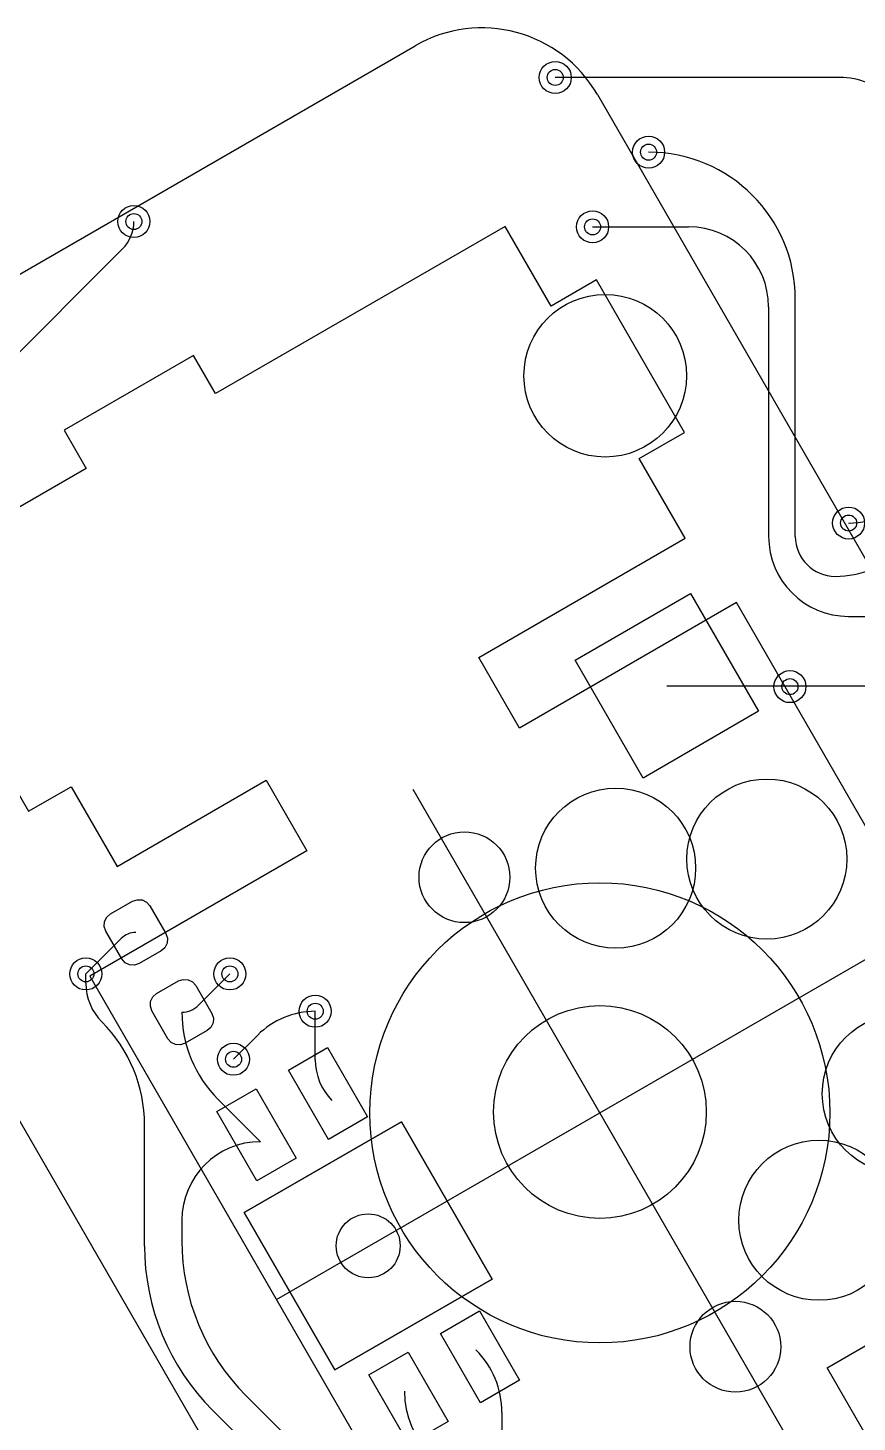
# Model space of a CAD drawing. Header units: millimetres. Extents: x -171 to 83, y -111 to 20.
# Drawn here: x -123.09 to -107.54, y -88.58 to -62.45 of the extents above; entities that cross this region are included whole.
import ezdxf

# ---------------------------------------------------------------- set-up
doc = ezdxf.new("R2010")
doc.units = ezdxf.units.MM
doc.layers.add('livello 5', color=18, linetype='Continuous', lineweight=25, true_color=0x000000)
doc.layers.add('livello 6', color=18, linetype='Continuous', lineweight=25, true_color=0x000000)

msp = doc.modelspace()

# ---------------------------------------------------------------- linework, layer by layer
at = {"layer": 'livello 5', "color": 250, "true_color": 0x3d3d3d, "flags": 128}
msp.add_lwpolyline([(-112.4091, -63.7044, 0.41416982), (-115.8242, -62.7894)], format="xyb", dxfattribs=at)
for points in [[(-127.9483, -69.7893), (-115.8242, -62.7894)], [(-112.4091, -63.7045), (-105.7362, -75.2623)], [(-114.1361, -66.1738), (-119.5662, -69.3089)], [(-113.2741, -67.6668), (-114.1361, -66.1738)], [(-112.4256, -67.1769), (-113.2741, -67.6668)], [(-110.7756, -70.0348), (-112.4256, -67.1769)], [(-119.9787, -68.5944), (-122.4037, -69.9945)], [(-119.5662, -69.3089), (-119.9787, -68.5944)], [(-122.4037, -69.9945), (-121.9912, -70.709)], [(-111.6241, -70.5247), (-110.7756, -70.0348)], [(-110.7611, -72.0195), (-111.6241, -70.5247)], [(-121.9912, -70.709), (-124.7886, -72.324)], [(-114.6326, -74.2547), (-110.7611, -72.0195)], [(-112.3388, -101.8256), (-128.8633, -73.2043)], [(-109.7994, -73.2251), (-113.8701, -75.5754)], [(-102.7994, -85.3495), (-109.7994, -73.2251)], [(-124.7226, -74.2766), (-123.0726, -77.1345)], [(-113.8701, -75.5754), (-114.6326, -74.2547)], [(-121.4136, -78.1697), (-118.6162, -76.5546)], [(-118.6162, -76.5546), (-117.8537, -77.8753)], [(-123.0726, -77.1345), (-122.2766, -76.6749)], [(-122.2766, -76.6749), (-121.4136, -78.1697)], [(-108.8615, -88.8489), (-115.861, -76.7254)], [(-117.8537, -77.8753), (-121.9233, -80.2249)], [(-118.4234, -86.2871), (-106.2991, -79.2871)], [(-118.4233, -86.287), (-106.2992, -79.2872)], [(-121.9233, -80.2249), (-114.9233, -92.3492)]]:
    msp.add_lwpolyline(points, dxfattribs=at)
at = {"layer": 'livello 5', "color": 250, "true_color": 0x2f2d31, "flags": 128}
for points in [[(-119.0279, -84.6566), (-116.0834, -82.9566)], [(-116.0834, -82.9566), (-119.0279, -84.6566)], [(-116.0834, -82.9566), (-114.3834, -85.9011)], [(-114.3834, -85.9011), (-116.0834, -82.9566)], [(-117.3279, -87.6011), (-119.0279, -84.6566)], [(-119.0279, -84.6566), (-117.3279, -87.6011)], [(-114.3834, -85.9011), (-117.3279, -87.6011)], [(-117.3279, -87.6011), (-114.3834, -85.9011)]]:
    msp.add_lwpolyline(points, dxfattribs=at)
at = {"layer": 'livello 5', "color": 250, "true_color": 0x3d3d3d}
msp.add_circle((-112.3612, -82.7871), 4.3114, dxfattribs=at)
at = {"layer": 'livello 6', "color": 133, "true_color": 0x37cbcb, "flags": 128}
for points in [[(-107.8642, -63.3835), (-113.1985, -63.3835)], [(-112.4985, -66.1835), (-110.6985, -66.1835)], [(-121.3107, -66.5956), (-125.8985, -71.1835)], [(-108.6985, -71.9835), (-108.6985, -67.5335)], [(-109.1985, -67.6835), (-109.1985, -71.9835)], [(-109.3868, -75.2625), (-111.5519, -76.5125), (-112.8269, -74.3041), (-110.6618, -73.0541), (-109.3868, -75.2625)], [(-107.6985, -73.4835), (-107.1985, -73.4835)], [(-111.1068, -74.7833), (-94.7382, -74.7833)], [(-120.998, -79.9903), (-121.0857, -80.0201), (-121.1782, -80.0141), (-121.2613, -79.9731), (-121.3224, -79.9034), (-121.6224, -79.3838), (-121.6522, -79.296), (-121.6461, -79.2036), (-121.6051, -79.1205), (-121.5355, -79.0594), (-121.1241, -78.8219), (-121.0364, -78.7921), (-120.9439, -78.7981), (-120.8608, -78.8391), (-120.7997, -78.9088), (-120.4997, -79.4284), (-120.4699, -79.5162), (-120.476, -79.6086), (-120.5169, -79.6917), (-120.5866, -79.7528), (-120.998, -79.9903)], [(-121.9985, -80.1835), (-121.3344, -79.5193)], [(-121.9985, -80.3592), (-121.9985, -80.1835)], [(-119.2985, -80.1835), (-119.8853, -80.7702)], [(-120.1355, -81.4842), (-120.2232, -81.514), (-120.3157, -81.508), (-120.3988, -81.467), (-120.4599, -81.3973), (-120.7599, -80.8777), (-120.7897, -80.7899), (-120.7836, -80.6975), (-120.7426, -80.6144), (-120.673, -80.5533), (-120.2616, -80.3158), (-120.1739, -80.286), (-120.0814, -80.292), (-119.9983, -80.333), (-119.9372, -80.4027), (-119.6372, -80.9223), (-119.6074, -81.0101), (-119.6135, -81.1025), (-119.6544, -81.1856), (-119.7241, -81.2467), (-120.1355, -81.4842)], [(-117.6985, -81.7949), (-117.6985, -80.8835)], [(-119.2302, -81.7835), (-118.7768, -81.3301)], [(-116.7164, -82.8602), (-117.4525, -83.2852), (-118.2025, -81.9862), (-117.4664, -81.5612), (-116.7164, -82.8602)], [(-118.0588, -83.6352), (-118.7949, -84.0602), (-119.5449, -82.7612), (-118.8088, -82.3362), (-118.0588, -83.6352)], [(-118.7268, -83.3281), (-119.5223, -82.5326)], [(-120.8985, -85.2835), (-120.8985, -83.0149)], [(-120.1985, -84.7998), (-120.1985, -85.1835)], [(-104.6615, -88.527), (-106.8266, -89.777), (-108.1016, -87.5686), (-105.9365, -86.3186), (-104.6615, -88.527)], [(-113.8664, -87.7966), (-114.6025, -88.2216), (-115.3525, -86.9225), (-114.6164, -86.4975), (-113.8664, -87.7966)], [(-115.2088, -88.5716), (-115.9449, -88.9966), (-116.6949, -87.6975), (-115.9588, -87.2725), (-115.2088, -88.5716)], [(-118.9965, -88.0856), (-117.2985, -89.7835)], [(-118.2985, -89.6835), (-119.6258, -88.3563)], [(-114.1985, -88.4028), (-114.1985, -88.8835)]]:
    msp.add_lwpolyline(points, dxfattribs=at)
for points in [[(-106.8985, -63.7835, 0.19891284), (-107.8642, -63.3835)], [(-108.6985, -67.5335, 0.41421356), (-111.4485, -64.7835)], [(-121.3107, -66.5956, 0.1989003), (-121.0985, -66.0835)], [(-109.1985, -67.6835, 0.41421356), (-110.6985, -66.1835)], [(-107.6985, -71.7335, 0.19890152), (-106.4182, -71.2032)], [(-109.1985, -71.9835, 0.41421356), (-107.6985, -73.4835)], [(-108.6985, -71.9835, 0.41421356), (-107.9485, -72.7335)], [(-107.9485, -72.7335, 0.19890152), (-106.6682, -72.2032)], [(-121.061, -79.4061, 0.19898089), (-121.3344, -79.5193)], [(-121.9986, -80.3592, 0.19892444), (-121.6985, -81.0835)], [(-120.1986, -80.9, 0.19890981), (-119.5223, -82.5326)], [(-120.1985, -80.9, 0.19889577), (-119.8853, -80.7702)], [(-117.6985, -80.8835, 0.19890153), (-118.7768, -81.3301)], [(-120.8985, -83.0149, 0.19891284), (-121.6985, -81.0835)], [(-117.6985, -81.7949, 0.19891806), (-117.3845, -82.5531)], [(-118.7268, -83.3281, 0.41421356), (-120.1985, -84.7998)], [(-120.8986, -85.2835, 0.19891225), (-119.6258, -88.3563)], [(-120.1986, -85.1835, 0.19891208), (-118.9965, -88.0856)], [(-114.1985, -88.4028, 0.19892245), (-114.6845, -87.2296)], [(-116.0269, -88.0046, 0.41421356), (-114.348, -89.6835)]]:
    msp.add_lwpolyline(points, format="xyb", dxfattribs=at)
at = {"layer": 'livello 6', "color": 250, "true_color": 0x2f2d31, "flags": 128}
for points in [[(-119.0279, -84.6566), (-116.0834, -82.9566)], [(-116.0834, -82.9566), (-119.0279, -84.6566)], [(-116.0834, -82.9566), (-114.3834, -85.9011)], [(-114.3834, -85.9011), (-116.0834, -82.9566)], [(-117.3279, -87.6011), (-119.0279, -84.6566)], [(-119.0279, -84.6566), (-117.3279, -87.6011)], [(-114.3834, -85.9011), (-117.3279, -87.6011)], [(-117.3279, -87.6011), (-114.3834, -85.9011)]]:
    msp.add_lwpolyline(points, dxfattribs=at)
at = {"layer": 'livello 6', "color": 250, "true_color": 0x121212}
for centre in [(-113.1985, -63.3835), (-111.4485, -64.7835), (-121.0985, -66.0835), (-112.4985, -66.1835), (-107.6985, -71.7335), (-108.7985, -74.8), (-121.9985, -80.1835), (-119.2985, -80.1835), (-117.6985, -80.8835), (-119.2302, -81.7835)]:
    msp.add_circle(centre, 0.3, dxfattribs=at)
at = {"layer": 'livello 6', "color": 18, "true_color": 0x000000}
for centre, radius in [((-113.1985, -63.3835), 0.15), ((-111.4485, -64.7835), 0.15), ((-121.0985, -66.0835), 0.15), ((-112.4985, -66.1835), 0.15), ((-112.262, -68.9724), 1.524), ((-107.6985, -71.7335), 0.15), ((-108.7985, -74.8), 0.15), ((-109.2318, -78.0309), 1.5), ((-112.0665, -78.2011), 1.5), ((-114.9012, -78.3712), 0.8509), ((-114.9012, -78.3712), 0.8509), ((-121.9985, -80.1835), 0.15), ((-119.2985, -80.1835), 0.15), ((-117.6985, -80.8835), 0.15), ((-112.3612, -82.7706), 1.9939), ((-112.3612, -82.7706), 1.9939), ((-106.6918, -82.4303), 1.5), ((-119.2302, -81.7835), 0.15), ((-108.2565, -84.8002), 1.5), ((-109.8212, -87.17), 0.8509), ((-109.8212, -87.17), 0.8509)]:
    msp.add_circle(centre, radius, dxfattribs=at)
at = {"layer": 'livello 6', "color": 133, "true_color": 0x37cbcb}
msp.add_circle((-116.7057, -85.2789), 0.5991, dxfattribs=at)

doc.saveas('drawing.dxf')
